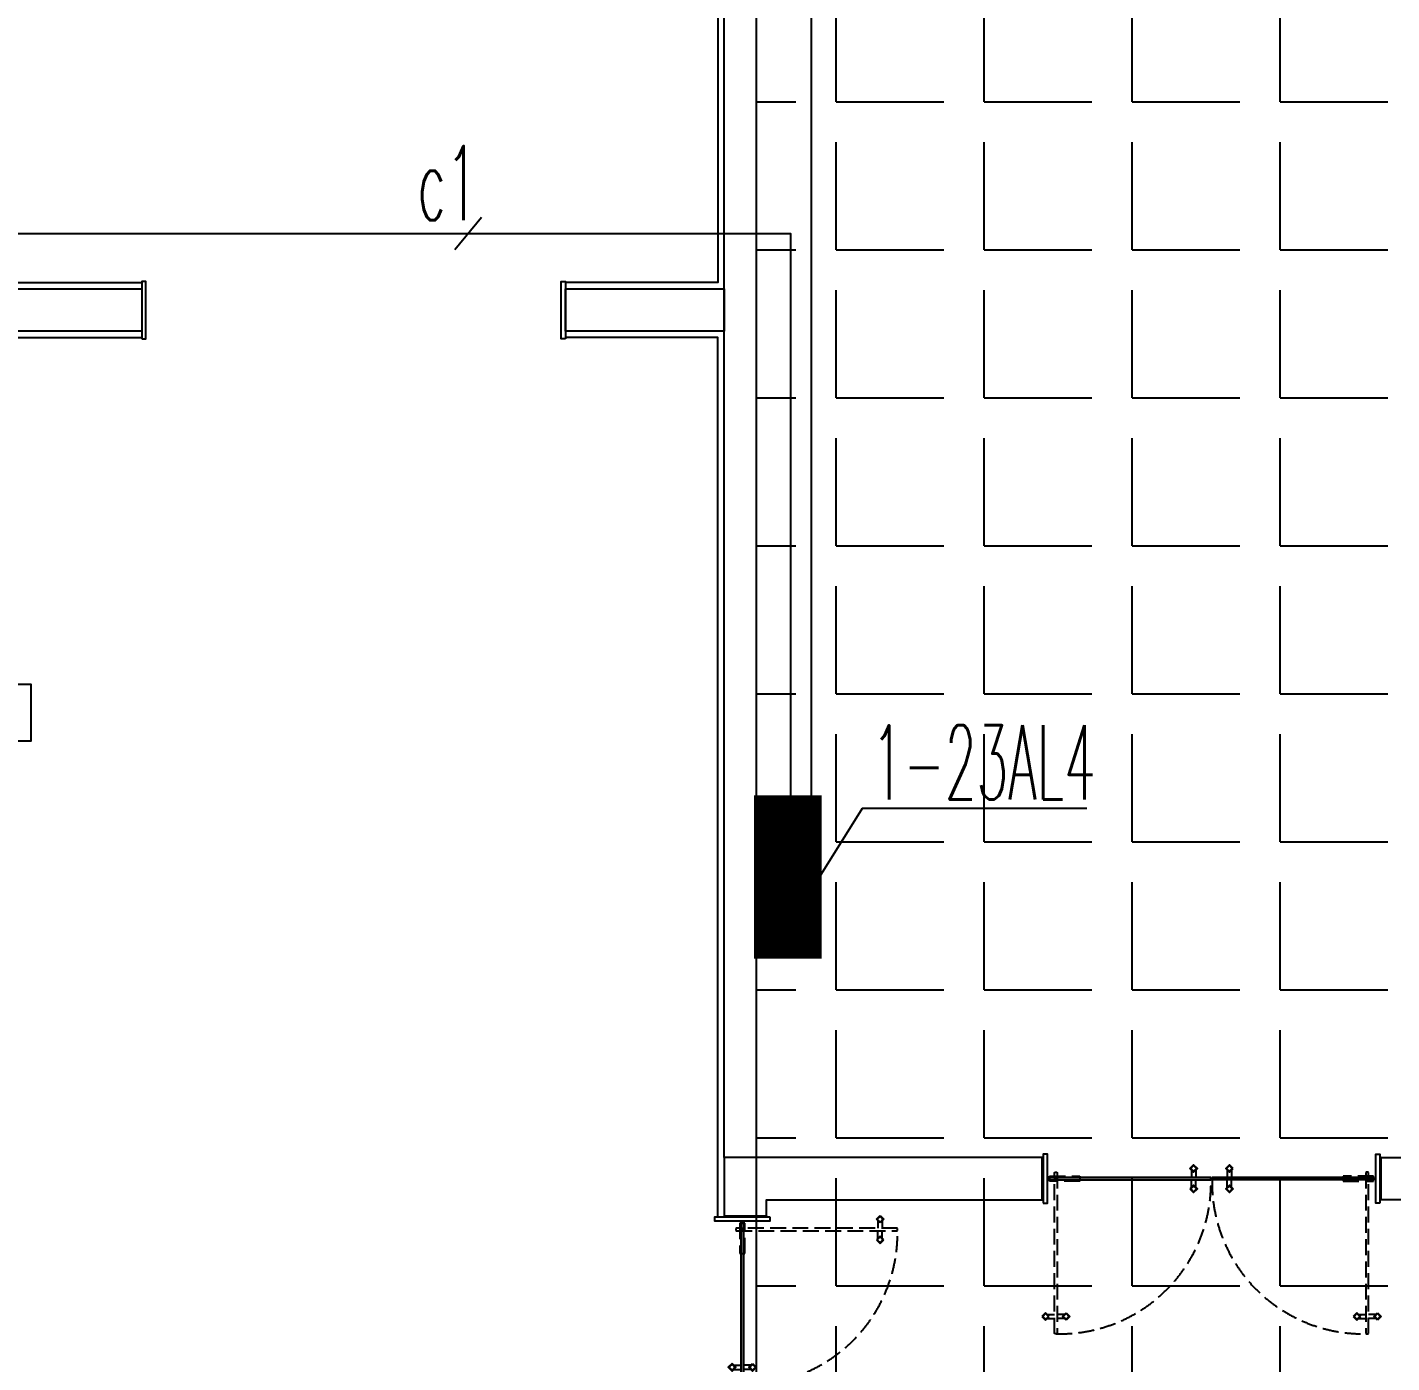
# Model space of a CAD drawing. Extents: x -284868 to 304789, y -137694 to 137894.
# Drawn here: x 68680 to 75121, y 7138 to 13442 of the extents above; entities that cross this region are included whole.
import ezdxf
from ezdxf.enums import TextEntityAlignment as Align

# ---------------------------------------------------------------- set-up
doc = ezdxf.new("R2010")
doc.units = 0
doc.linetypes.add('DASH', pattern=[0.35, 0.25, -0.1])
doc.layers.get('0').update_dxf_attribs({"linetype": 'CONTINUOUS'})
for name, color, linetype in [('0-墙', 4, 'CONTINUOUS'), ('0-非设计区域', 251, 'CONTINUOUS'), ('EM-插座', 240, 'CONTINUOUS'), ('EQUIP-箱柜', 3, 'CONTINUOUS'), ('P-完成面', 42, 'CONTINUOUS'), ('P-门扇', 6, 'CONTINUOUS'), ('TEXT_照明_回路标注', 41, 'CONTINUOUS'), ('WIRE-照明', 130, 'CONTINUOUS')]:
    doc.layers.add(name, color=color, linetype=linetype)
doc.styles.add('_TEL_DIM', font='SIMPLEX', dxfattribs={"width": 0.8, "height": 3.5, "bigfont": 'HZTXT'})
doc.styles.add('HZ_e', font='simplex.shx', dxfattribs={"width": 0.8, "bigfont": 'hztxt.shx'})
doc.styles.add('宋体', font='')
doc.styles.get('宋体').set_extended_font_data('SimSun')

# ---------------------------------------------------------------- blocks, each defined once
blk = doc.blocks.new('A$C7B347943')
at = {"layer": 'P-门扇', "color": 251, "linetype": 'DASH', "ltscale": 300}
for p, q in [((-9.9, 0), (9.9, 0)), ((0, -9.9), (0, 9.9))]:
    blk.add_line(p, q, dxfattribs=at)
blk.add_lwpolyline([(114, -12), (114, 12), (-30, 12), (-30, -12)], close=True, dxfattribs=at)
at = {"layer": 'P-门扇', "color": 6, "linetype": 'DASH', "ltscale": 300}
blk.add_circle((0, 0), 6, dxfattribs=at)
blk = doc.blocks.new('A$C21f4e1ae')
at = {"layer": 'P-门扇', "color": 251, "linetype": 'DASH', "ltscale": 300}
for p, q in [((-775.5, 1), (-775.5, -34)), ((-755.5, 1), (-755.5, -34)), ((-775.5, -81), (-775.5, -46)), ((-755.5, -81), (-755.5, -46)), ((-775.5, -1469), (-775.5, -1504)), ((-755.5, -1469), (-755.5, -1504)), ((-775.5, -1551), (-775.5, -1516)), ((-755.5, -1551), (-755.5, -1516))]:
    blk.add_line(p, q, dxfattribs=at)
at = {"layer": 'P-门扇', "color": 8}
for p, q in [((-120, -10), (-120, -772.5)), ((-110, -10), (-110, -772.5)), ((-120, -1540), (-120, -777.5)), ((-110, -1540), (-110, -777.5))]:
    blk.add_line(p, q, dxfattribs=at)
at = {"layer": 'P-门扇', "color": 251}
for p, q in [((-156, -680.5), (-121, -680.5)), ((-156, -700.5), (-121, -700.5)), ((-74, -680.5), (-109, -680.5)), ((-74, -700.5), (-109, -700.5)), ((-156, -849.5), (-121, -849.5)), ((-156, -869.5), (-121, -869.5)), ((-74, -849.5), (-109, -849.5)), ((-74, -869.5), (-109, -869.5))]:
    blk.add_line(p, q, dxfattribs=at)
at = {"layer": 'P-门扇', "color": 251, "linetype": 'DASH', "ltscale": 300}
for points in [[(-748, 8.5), (-765.5, 26), (-783, 8.5), (-765.5, -9)], [(-752.2, 8.5), (-765.5, 21.8), (-778.8, 8.5), (-765.5, -4.8)], [(-847.5, -35), (-846.5, -34), (-86, -34), (-85, -35), (-85, -45), (-86, -46), (-846.5, -46), (-847.5, -45)], [(-748, -88.5), (-765.5, -106), (-783, -88.5), (-765.5, -71)], [(-752.2, -88.5), (-765.5, -101.8), (-778.8, -88.5), (-765.5, -75.2)], [(-748, -1461.5), (-765.5, -1444), (-783, -1461.5), (-765.5, -1479)], [(-752.2, -1461.5), (-765.5, -1448.2), (-778.8, -1461.5), (-765.5, -1474.8)], [(-847.5, -1515), (-846.5, -1516), (-86, -1516), (-85, -1515), (-85, -1505), (-86, -1504), (-846.5, -1504), (-847.5, -1505)], [(-748, -1558.5), (-765.5, -1576), (-783, -1558.5), (-765.5, -1541)], [(-752.2, -1558.5), (-765.5, -1571.8), (-778.8, -1558.5), (-765.5, -1545.2)]]:
    blk.add_lwpolyline(points, close=True, dxfattribs=at)
at = {"layer": 'P-门扇'}
for points in [[(-110, -772.5), (-109, -771.5), (-109, -11), (-110, -10), (-120, -10), (-121, -11), (-121, -771.5), (-120, -772.5)], [(-110, -777.5), (-109, -778.5), (-109, -1539), (-110, -1540), (-120, -1540), (-121, -1539), (-121, -778.5), (-120, -777.5)]]:
    blk.add_lwpolyline(points, close=True, dxfattribs=at)
at = {"layer": 'P-门扇', "color": 251}
for points in [[(-163.5, -673), (-181, -690.5), (-163.5, -708), (-146, -690.5)], [(-163.5, -677.2), (-176.8, -690.5), (-163.5, -703.8), (-150.2, -690.5)], [(-66.5, -673), (-49, -690.5), (-66.5, -708), (-84, -690.5)], [(-66.5, -677.2), (-53.2, -690.5), (-66.5, -703.8), (-79.8, -690.5)], [(-163.5, -877), (-181, -859.5), (-163.5, -842), (-146, -859.5)], [(-163.5, -872.8), (-176.8, -859.5), (-163.5, -846.2), (-150.2, -859.5)], [(-66.5, -877), (-49, -859.5), (-66.5, -842), (-84, -859.5)], [(-66.5, -872.8), (-53.2, -859.5), (-66.5, -846.2), (-79.8, -859.5)]]:
    blk.add_lwpolyline(points, close=True, dxfattribs=at)
at = {"layer": 'P-门扇', "color": 251, "linetype": 'DASH', "ltscale": 300}
for centre, start, end in [((-133.7, -58.7), 178.68099, 271.31901), ((-133.7, -1491.3), 88.68099, 181.31901)]:
    blk.add_arc(centre, 714, start, end, dxfattribs=at)
at = {"layer": 'P-门扇', "extrusion": (0, 0, -1), "zscale": -1, "rotation": 270}
blk.add_blockref('A$C7B347943', (115, -40), dxfattribs=at)
at = {"layer": 'P-门扇', "rotation": 90.00000000000003}
blk.add_blockref('A$C7B347943', (-115, -1510), dxfattribs=at)
blk = doc.blocks.new('A$C2652ee14')
at = {"layer": 'P-完成面'}
for p, q in [((-200, 1600), (-200, 1595)), ((0, 1600), (0, 1595)), ((-200, 0), (-200, 5)), ((0, 0), (0, 5))]:
    blk.add_line(p, q, dxfattribs=at)
for points in [[(-215, 1595), (-215, 1575), (15, 1575), (15, 1595)], [(-215, 5), (-215, 25), (15, 25), (15, 5)]]:
    blk.add_lwpolyline(points, close=True, dxfattribs=at)
blk = doc.blocks.new('A$C55573B10')
at = {"ltscale": 5}
blk.add_lwpolyline([(0, 1.152), (1.097, 1.152), (1.097, 0), (0, 0)], close=True, dxfattribs=at)
at = {"style": '宋体'}
blk.add_text('P', height=0.804, dxfattribs=at).set_placement((0.305, 0.169))
blk = doc.blocks.new('*X428')
at = {"color": 0}
for p, q in [((-250, 32.8), (-82.8, 200)), ((-250, 68.2), (-118.2, 200)), ((-250, 103.6), (-153.6, 200)), ((-250, 138.9), (-188.9, 200)), ((-250, 174.3), (-224.3, 200)), ((-247.5, 0), (-47.5, 200)), ((-212.1, 0), (-12.1, 200)), ((-176.8, 0), (23.2, 200)), ((-141.4, 0), (58.6, 200)), ((-106.1, 0), (93.9, 200)), ((-70.7, 0), (129.3, 200)), ((-35.4, 0), (164.6, 200)), ((0, 0), (200, 200)), ((35.4, 0), (235.4, 200)), ((70.7, 0), (250, 179.3)), ((106.1, 0), (250, 143.9)), ((141.4, 0), (250, 108.6)), ((176.8, 0), (250, 73.2)), ((212.1, 0), (250, 37.9)), ((247.5, 0), (250, 2.5))]:
    blk.add_line(p, q, dxfattribs=at)
blk = doc.blocks.new('$equip$00002943')
for p, q in [((-0.75, 0.6), (-0.75, 0)), ((0.75, 0.6), (-0.75, 0.6)), ((0.75, 0), (0.75, 0.6)), ((-0.75, 0), (0.75, 0))]:
    blk.add_line(p, q)
for points, const_width in [([(-0.75, 0.3), (0.75, 0.3)], 0.6), ([(-0.75, 0.6), (-0.75, 0), (0.75, 0), (0.75, 0.6), (-0.75, 0.6), (-0.75, 0)], 0.04)]:
    blk.add_lwpolyline(points, dxfattribs=dict(const_width=const_width))
for p in [(0, 0.6), (-0.75, 0.3), (0.75, 0.3), (0, 0)]:
    blk.add_point(p)
at = {"xscale": 0.0030000000006112, "yscale": 0.0030000000006112, "zscale": 0.0030000000006112}
blk.add_blockref('*X428', (0, 0), dxfattribs=at)
at = {"color": 7, "style": '_TEL_DIM', "flags": 1}
for tag in ['A', 'REMARK']:
    blk.add_attdef(tag, text='', height=0.00002, dxfattribs=at).set_placement((0, 0), align=Align.MIDDLE_CENTER)

msp = doc.modelspace()

# ---------------------------------------------------------------- hatches: boundary and pattern name
at = {"layer": '0-非设计区域', "ltscale": 3}
h = msp.add_hatch(dxfattribs=at)
h.set_pattern_fill('ANGLE', color=256, scale=100)
h.set_pattern_definition([(0, (-356380.6, 452446.1), (0, 698.5), [508, -190.5]), (90, (-356380.6, 452446.1), (-698.5, 4e-14), [508, -190.5])])
h.paths.add_polyline_path([(69920.2, 19007.8), (69920.2, 16857.3), (72120.2, 16857.3), (72120.2, 6107.3), (83670.2, 6107.3), (83670.2, -11492.7), (85470.2, -11492.7), (85470.2, -1140.1), (94920.7, -1140.1), (94920.7, 19007.8)])

# ---------------------------------------------------------------- linework, layer by layer
at = {"layer": '0-墙', "ltscale": 3}
for points in [[(69920.2, 16857.3), (72120.2, 16857.3), (72120.2, 8107.3), (71970.2, 8107.3), (71970.2, 16707.3), (69920.2, 16707.3), (69920.2, 16857.3)], [(71970.2, 8107.3), (71970.2, 7832.3), (72170.2, 7832.3), (72170.2, 7907.3), (73470.2, 7907.3), (73470.2, 8107.3), (71970.2, 8107.3)], [(86170.2, 859.9), (85470.2, 859.9), (85470.2, 7907.3), (75070.2, 7907.3), (75070.2, 8107.3), (85670.2, 8107.3), (85670.2, 1059.9), (86370.2, 1059.9), (86370.2, 659.9), (86170.2, 659.9), (86170.2, 859.9)]]:
    msp.add_lwpolyline(points, dxfattribs=at)
for points in [[(58870.2, 12207.3), (69220.2, 12207.3), (69220.2, 12007.3), (58870.2, 12007.3)], [(71220.2, 12207.3), (71970.2, 12207.3), (71970.2, 12007.3), (71220.2, 12007.3)]]:
    msp.add_lwpolyline(points, close=True, dxfattribs=at)
at = {"layer": '0-非设计区域', "ltscale": 3}
msp.add_lwpolyline([(69920.2, 19007.8), (69920.2, 16857.3), (72120.2, 16857.3), (72120.2, 6107.3), (83670.2, 6107.3), (83670.2, -11492.7), (85470.2, -11492.7), (85470.2, -1140.1), (94920.7, -1140.1), (94920.7, 19007.8)], close=True, dxfattribs=at)
at = {"layer": 'P-完成面'}
for p, q in [((71970.2, 7832.3), (71970.2, 7827.3)), ((72170.2, 7832.3), (72170.2, 7827.3))]:
    msp.add_line(p, q, dxfattribs=at)
for points in [[(66650.2, 13902.3), (66650.2, 16677.3), (71940.2, 16677.3), (71940.2, 12237.3), (71220.2, 12237.3)], [(66650.2, 12312.3), (66650.2, 12237.3), (69220.2, 12237.3)], [(68440.2, 12007.3), (68440.2, 11977.3), (69220.2, 11977.3)], [(71940.2, 7827.3), (71940.2, 11977.3), (71220.2, 11977.3)]]:
    msp.add_lwpolyline(points, dxfattribs=at)
for points in [[(69220.2, 11972.3), (69240.2, 11972.3), (69240.2, 12242.3), (69220.2, 12242.3)], [(71220.2, 11972.3), (71200.2, 11972.3), (71200.2, 12242.3), (71220.2, 12242.3)], [(72185.2, 7827.3), (72185.2, 7807.3), (71925.2, 7807.3), (71925.2, 7827.3)]]:
    msp.add_lwpolyline(points, close=True, dxfattribs=at)
at = {"layer": 'TEXT_照明_回路标注'}
for p, q in [((70824.9, 12544.7), (70698, 12392.3)), ((72621.8, 9754.4), (72420.2, 9431.4)), ((73681.9, 9754.4), (72621.8, 9754.4))]:
    msp.add_line(p, q, dxfattribs=at)
at = {"layer": 'WIRE-照明'}
for points in [[(72381.6, 9806.4), (72381.6, 16542.5), (69423.6, 16542.5)], [(60001.6, 12468.5), (72283.3, 12468.5), (72283.3, 9758)]]:
    msp.add_lwpolyline(points, dxfattribs=at)

# ---------------------------------------------------------------- block references
at = {"layer": 'EM-插座', "ltscale": 5, "xscale": 234.0720193454588, "yscale": 234.0720193454588, "zscale": 234.0720193454588}
msp.add_blockref('A$C55573B10', (68440.2, 10072.5), dxfattribs=at)
at = {"layer": 'EQUIP-箱柜', "xscale": 500, "yscale": 500, "zscale": 500, "rotation": 270}
msp.add_blockref('$equip$00002943', (72120.2, 9431.4), dxfattribs=at)
at = {"layer": 'P-完成面', "ltscale": 3, "rotation": 90}
msp.add_blockref('A$C2652ee14', (75070.2, 8107.3), dxfattribs=at)
at = {"layer": 'P-门扇', "color": 1, "ltscale": 3}
for p, rotation in [((73495.2, 8122.3), 90), ((71940.2, 6257.3), 180)]:
    msp.add_blockref('A$C21f4e1ae', p, dxfattribs=dict(at, rotation=rotation))

# ---------------------------------------------------------------- texts
at = {"layer": 'TEXT_照明_回路标注', "style": 'HZ_e', "width": 0.5}
for s, p in [('c1', (70521.8, 12531.5, 0.1)), ('1-23AL4', (72666, 9797.3, 0.1))]:
    msp.add_text(s, height=350, dxfattribs=at).set_placement(p)

doc.saveas('drawing.dxf')
